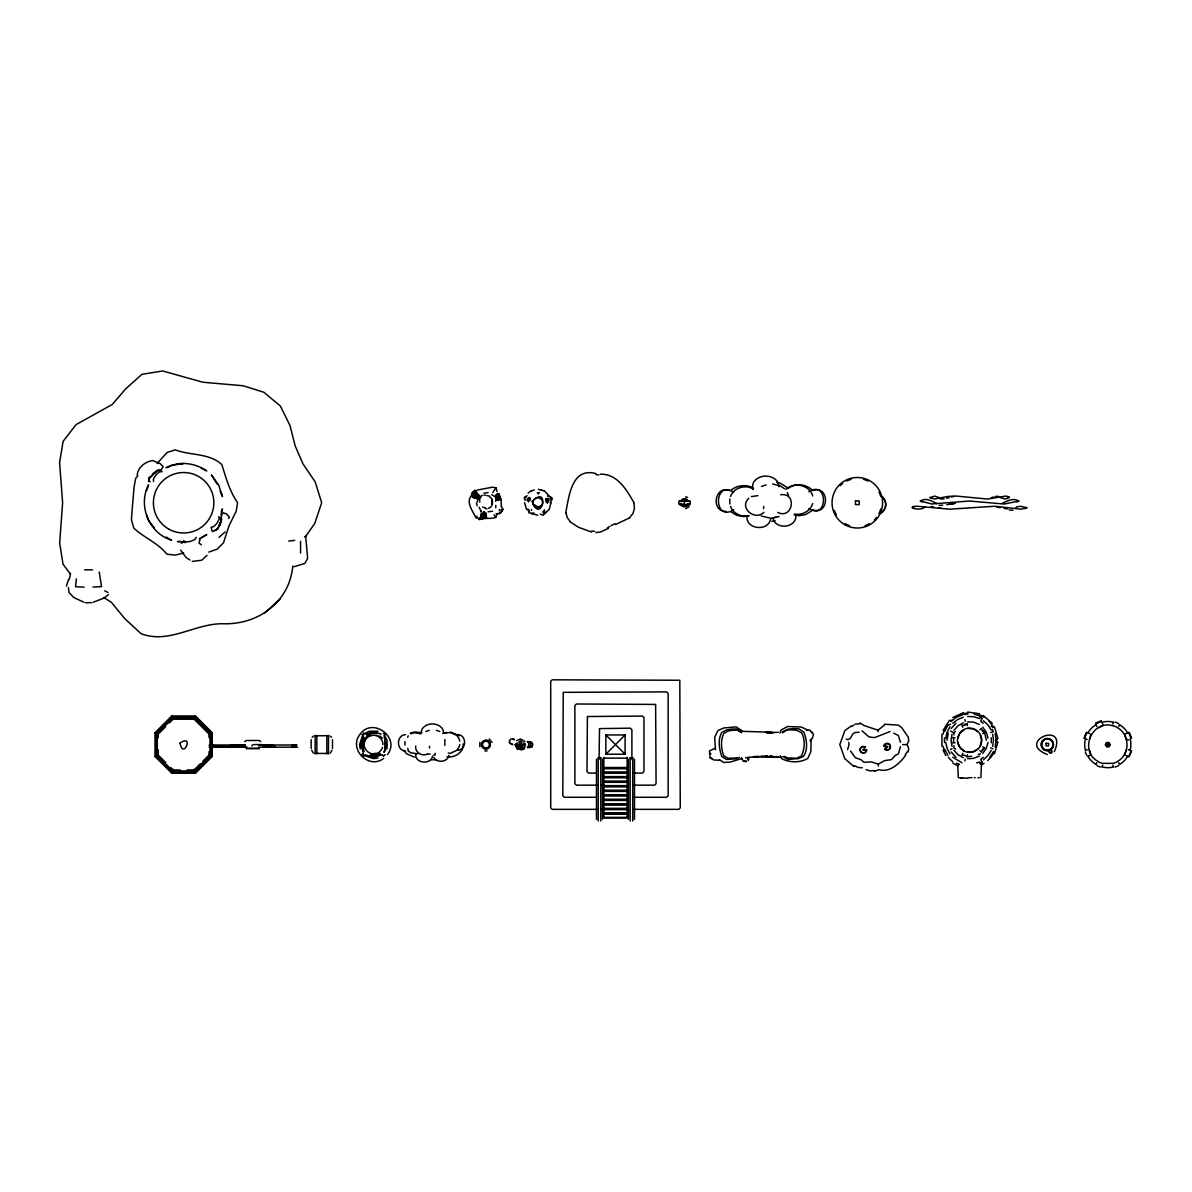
<?xml version="1.0" encoding="UTF-8"?>
<svg xmlns="http://www.w3.org/2000/svg" width="1192" height="1192" viewBox="0 0 1192 1192"><rect width="100%" height="100%" fill="white"/><g stroke="black" fill="none" stroke-linecap="round" stroke-linejoin="round"><path stroke-width="1.5" d="M153.485 481.568L153.485 478.886L156.003 474.863L159.564 471.823L162.082 471.585L159.43 470.318L156.703 470.78L149.179 478.409L148.613 481.449L150.103 481.538M495.783 501.325L495.783 499.239M500.983 499.567L499.046 494.069L497.183 493.533L496.885 494.635M953.928 745.67L953.898 747.816L955.597 749.142M492.087 505.14L492.102 503.233M495.723 507.792L495.783 505.393M516.836 747.444L517.432 749.351L519.608 749.276M517.388 748.338L519.488 745.954L518.386 745.849M944.511 737.982L944.511 742.542M499.329 510.966L499.403 509.446M565.723 512.769C569.061 496.319 571.683 466.832 596.03 473.641M991.282 742.81L991.282 737.714M300.593 553.043L300.533 541.317M501.251 510.876L501.34 509.446L501.981 511.174L499.567 513.707L496.021 513.737M550.972 502.756L549.259 509.401L544.252 514.005M941.933 734.332L941.933 746.192M76.392 578.835L75.543 586.702L84.125 587.135M444.839 745.358L444.839 739.487M496.006 498.822L496.513 495.544L495.425 495.887M501.37 505.825L501.042 499.746L498.658 494.248M528.518 501.907L528.518 497.615L529.963 497.645L529.918 500.491L527.073 500.536M992.698 746.371L993.502 740.262L992.698 734.153M995.201 747.026L996.08 740.262L995.201 733.497M729.847 498.927L729.847 503.993M492.117 503.546L491.894 499.433M967.383 754.774L967.07 756.875L964.715 755.251L961.869 755.177L962.853 753.299M551.747 500.282L552.045 498.345L550.749 496.9M384.822 748.218L384.822 740.947M384.122 752.197L386.536 744.583L384.122 736.969M387.027 748.934L387.027 740.232L385.031 736.313M908.125 751.958L908.721 748.248L907.038 744.583L908.766 740.903L908.274 737.148L901.673 727.582L898.276 725.123L884.464 724.2M946.999 740.262L948.236 732.901M952.05 734.212L951.037 740.262L952.05 746.311M479.84 742.363L479.84 746.803M477.694 494.769L476.949 492.579L475.712 493.041L472.539 496.125L472.255 497.198L474.133 497.571M216.318 530.202L219.641 525.225L221.608 519.563L218.717 526.223L221.086 521.425L221.712 514.348L223.291 512.798L226.599 514.005L229.356 517.268L228.551 518.565M495.991 497.779L497.079 497.451L496.438 499.597M148.613 481.449L149.507 477.158L149.179 478.409L156.822 470.87L158 470.184L152.442 474.52L156.822 470.87L161.084 469.827L163.185 466.638L160.071 463.554L152.71 460.604C145.171 461.647 138.168 467.115 137.169 474.982M69.225 579.565L70.566 573.441M945.792 738.101L947.133 732.082L949.964 726.628M964.879 760.943L965.267 759.2M1048.111 749.977L1049.064 752.271C1052.268 755.594 1053.49 749.544 1049.765 749.44M476.472 495.231L475.712 493.041L473.671 497.585L474.699 498.465L477.843 497.094L476.875 496.289L476.323 498.316L477.173 499.031L479.288 497.481M980.286 745.626L981.567 740.262L980.286 734.898M292.815 566.036C289.358 602.243 258.187 624.906 222.949 623.744C194.862 623.356 169.07 644.38 141.088 633.712L124.653 618.499L111.333 602.258L103.719 597.505M220.982 514.884L222.487 508.895L221.325 511.755M495.738 495.976L496.081 494.591L498.42 495.202L499.597 499.999L497.332 499.418M524.078 743.912L521.083 744.896L521.336 743.912M521.083 744.896L521.336 742.095M747.92 759.87L748.054 757.918M421.148 732.484L422.013 729.191C426.483 722.173 438.269 722.173 442.753 729.191L443.603 732.484M331.972 750.2L330.363 753.001M866.39 750.289L866.182 751.079A3.099 3.099 0 0 1 862.218 752.644A3.099 3.099 0 0 1 860.415 748.785A3.099 3.099 0 0 1 864.17 746.758L865.288 747.012L863.366 749.768L866.718 750.051L862.889 749.977M498.733 495.172L499.046 494.069L499.91 498.703L498.927 497.779M524.465 499.09L524.48 497.422L527.117 495.723M475.921 491.253L472.539 496.125L475.37 491.104M988.019 742.422L986.306 748.308L982.774 753.329M66.439 586.151L68.555 579.461M779.985 733.035L780.998 730.085L787.614 726.509L801.501 727.045L808.116 730.294M449.026 755.221C447.745 762.21 437.121 763.387 433.784 757.382M527.356 747.697L531.96 746.773L532.869 744.583L531.96 742.378L527.356 741.469M770.658 519.027C768.184 531.96 745.179 529.427 747.056 515.823M407.664 737.282L408.23 735.777M432.607 756.086C430.804 765.234 414.458 763.476 415.74 753.806M146.407 490.657L148.583 484.891C137.601 505.483 149.119 533.375 171.484 540.155L166.15 537.056M528.652 509.252L528.965 512.858L532.75 513.603L533.822 512.813M1000.133 497.511L1004.573 498.882L1007.702 498.48L1009.252 496.855L1005.601 496.11L987.423 499.046L956.416 496.081L947.938 496.423L934.23 499.046L930.177 497.511L934.617 496.125L939.058 497.511M862.099 730.89L869.013 736.909L874.585 737.625L890.066 731.56M251.959 746.043L252.376 745.015M472.852 494.01C464.612 501.34 472.494 510.429 475.966 517.656L479.378 518.55L492.37 518.297L495.723 517.403L497.138 513.961M994.456 753.746L997.808 742.363L995.737 740.262L997.585 738.176L995.931 740.262L997.585 742.348L995.737 740.262L997.808 738.161L994.456 726.777M171.782 773.206L195.488 773.206L212.265 756.443L212.265 732.722L195.488 715.96L171.782 715.96L155.005 732.722L155.005 756.443L171.782 773.206L172.125 772.386L195.145 772.386L211.446 756.101L211.446 733.065L195.145 716.779L172.125 716.779L155.839 733.065L155.839 756.101L172.125 772.386M172.736 770.896L157.314 755.49L157.314 733.676L172.736 718.269L194.534 718.269L209.956 733.676L209.956 755.49L194.534 770.896L172.736 770.896L173.406 769.272M194.087 719.357L194.534 718.269M195.145 716.779L195.488 715.96M476.532 491.178L475.131 490.329L473.701 491.089M980.897 777.691L981.463 763.848M1084.005 738.206L1086.463 732.275M1084.735 737.029L1086.15 733.631M1084.422 738.325L1086.836 732.484M1089.533 739.01L1090.933 734.123M1096.312 763.908L1096.804 762.701M1112.836 724.006L1113.328 722.814M1102.242 766.352L1102.734 765.16M1118.766 726.464L1119.258 725.258M1126.038 750.155L1124.637 755.043M1128.735 756.667L1131.148 750.841M1129.107 756.89L1131.566 750.96M957.787 738.31L959.918 733.229L964.09 729.638M730.532 496.468C733.601 487.781 744.985 484.369 752.808 488.735M812.721 503.531C810.441 510.995 802.082 515.57 794.528 514.08M980.539 716.303L981.731 718.195L980.062 717.346M887.116 746.743L883.853 745.864L884.568 744.955A3.099 3.099 0 0 1 888.74 744.091A3.099 3.099 0 0 1 889.843 748.218A3.099 3.099 0 0 1 885.805 749.559C882.154 748.844 892.123 743.54 885.134 749.083M520.04 747.533L520.472 746.594L520.919 747.533M520.472 746.594L518.788 749.261M900.452 746.788L898.366 753.94L895.594 755.177L891.407 759.632L884.702 760.615L878.266 764.072L871.128 761.882L863.947 762.329L861.28 759.84L855.29 757.665L850.522 751.02M943.11 730.309L949.532 720.311L952.468 720.504M545.847 512.277L543.075 515.227L540.185 514.02M362.264 736.313L359.582 744.583L360.267 748.934M363.217 736.999L360.759 744.583L363.173 752.197M364.141 737.684L361.906 744.583L364.141 751.481M384.077 752.152L385.91 748.561M387.445 754.611C400.899 737.341 372.113 716.437 359.85 734.555C348.273 749.217 369.013 769.957 383.675 758.38M944.705 731.203L947.849 725.153L950.56 724.289M219.641 525.225L220.535 523.616L217.331 529.114L212.28 531.587L211.118 527.296L213.696 526.64L217.033 523.243L219.194 519.116L218.881 516.658L220.893 518.684L221.086 521.053M980.807 720.832L982.014 718.746M1105.416 744.583L1106.593 742.527L1108.977 742.527L1110.154 744.583L1108.977 746.639L1106.593 746.639L1105.416 744.583L1110.154 744.583M1106.593 746.639L1108.977 742.527M1109.856 744.583L1108.828 746.371L1106.742 746.371L1105.714 744.583L1106.742 742.78L1108.828 742.78M501.981 511.174L503.024 509.446L501.147 506.093M983.013 750.006L984.413 747.697M481.225 513.976L484.041 514.661L484.697 515.898L481.225 513.976L484.563 512.113L483.982 513.007M486.187 513.603L486.113 515.987L483.222 515.153L483.922 514.02M480.927 512.009L481.434 511.174M496.498 499.12L497.332 496.334L498.45 498.628L498.42 495.202M748.442 760.138L749.008 757.769M991.222 750.438L987.9 755.624L983.37 759.796M989.882 757.278L993.547 751.541M480.823 514.75L480.734 517L485.308 517.805L484.786 516.807L478.916 518.758M486.5 516.091L486.425 517.924L482.075 517.03L482.805 515.927M483.222 515.153L486.247 513.171M518.818 745.641L518.818 746.296A1.863 1.699 0 0 1 520.159 743.838A1.863 1.699 0 0 1 522.32 745.805A1.863 1.699 0 0 1 519.548 746.982M196.248 537.339L194.758 539.574L190.422 541.466L185.773 541.928L183.523 540.676M475.966 517.656L477.023 516.076M492.773 492.505L495.976 487.722L492.356 487.215L477.426 490.031M478.186 499.225L476.502 503.501L477.232 505.736M550.481 503.382L551.568 498.539M905.249 754.7L907.336 751.675M305.361 536.847L314.718 523.512L321.676 502.756L315.209 481.911L303.021 463.956L295.184 445.912L289.969 425.499L280.358 406.025L263.909 392.272L243.228 385.776L202.729 382.215L162.768 370.98L141.908 374.333L125.637 388.92L112.242 404.49L76.079 424.605L63.116 441.338L59.6 462.451L62.61 502.756L59.66 543.03L63.027 564.203L70.417 574.097M679.559 501.102L680.751 500.7M518.773 742.035L520.472 740.798L522.185 742.035M519.608 742.095L519.861 744.896L519.623 743.912M225.139 531.9L218.926 537.368M1054.354 751.601C1068.33 719.596 1014.809 741.767 1047.321 754.521M748.68 498.36C738.742 507.688 755.013 521.381 763.848 512.322M137.81 475.697L135.709 478.32L134.13 486.664L132.059 510.921L131.433 519.712L133.817 528.13C144.172 537.845 157.761 542.762 166.925 554.206L175.343 555.1L183.643 553.013M681.541 504.395L682.346 504.797L681.362 504.395A2.324 1.371 -90 0 1 681.049 503.411M687.605 501.102L686.801 500.7L687.784 501.102M629.436 517.79L632.982 513.469L634.487 508.224L633.772 502.756M524.614 745.402L521.455 745.954L522.558 745.849M524.644 745.924L525.404 744.061L523.601 742.974M157.031 463.494L167.267 452.379L175.269 449.891C190.482 455.657 209.405 452.945 221.816 464.567C226.063 477.932 229.52 490.955 237.58 502.756L236.24 511.085L228.968 525.851L223.56 542.673L217.302 549.08L208.779 552.105M951.156 728.565L955.984 723.186M953.928 730.323L958.025 725.749L963.389 722.784M1049.66 752.614L1050.957 752.018M877.774 730.413L884.717 724.825M491.253 506.555L488.556 508.373M481.136 496.438L479.601 499.165L479.765 502.175M979.913 729.817L981.403 728.312L982.342 730.994L984.607 732.737L986.395 740.262M905.816 755.013C900.109 763.208 889.694 772.997 878.817 769.659L874.585 771.373M304.75 537.1L305.673 536.177L307.64 558.422L304.794 563.443L294.2 566.692M158.253 737.58L158.253 734.063L165.688 726.643M169.413 722.918L173.123 719.208L194.147 719.208L209.017 734.063L209.017 737.58M200.345 763.774L194.147 769.957L187.144 769.957M202.819 761.286L209.017 755.087L209.017 751.586M312.11 737.341L313.302 736.164M362.338 734.808L363.873 733.274M362.1 754.611L363.486 753.225M363.664 756.086L365.005 754.745M384.003 735.762L384.763 735.002M383.422 755.892L385.195 754.611M605.864 754.208L605.864 734.957L625.1 734.957L625.1 754.208L605.864 754.208L614.863 745.194M616.085 743.972L625.1 734.957M1103.256 725.272L1098.815 727.731M479.11 518.46L482.462 517.015M264.088 613.478L280.001 599.114M207.035 555.383L201.671 560.255L192.255 561.402M689.214 506.63L685.623 508.701M809.964 740.917L812.423 738.161L813.466 734.525L809.964 730.115L806.403 730.398M528.13 493.13L530.902 490.895M851.356 725.928L844.875 730.592L839.809 744.583L844.785 758.619L853.844 766.516M108.427 594.614L104.076 598.086L93.334 602.198M953.928 734.853L953.898 732.707L955.597 731.381M244.747 741.648L246.252 740.485L259.215 740.485L260.72 741.648M1117.5 761.405C1130.15 754.611 1130.15 734.555 1117.5 727.746M950.933 721.473L956.356 717.331L962.659 714.708M952.751 723.306L957.638 719.566L963.33 717.197M808.876 491.745C828.321 479.244 828.321 521.068 808.876 508.567M733.706 509.774C713.397 522.781 713.397 479.258 733.706 492.266M980.197 763.491L981.731 762.344L980.062 763.178M1051.299 749.977L1048.528 750.364M851.729 726.569L854.053 724.9M981.135 758.812L983.206 757.337M785.99 489.346C794.096 481.657 809.472 484.906 812.721 495.932M925.037 507.062C921.55 509.774 916.097 509.729 912.342 507.717L912.685 506.54L917.289 506.242L949.726 509.193L994.843 506.242L1021.037 509.193L1026.848 507.717L1020.978 506.332L1016.836 506.734L1015.45 508.373M607.399 527.981L609.991 526.283M181.303 543.284L183.374 541.958L184.849 541.779L185.192 542.777M991.073 726.45L991.759 726.017L992.712 727.716M629.585 517.864L615.579 524.525M217.331 529.114L218.047 528.667L214.635 530.753M978.006 748.785L973.298 751.645L967.8 752.092M201.478 537.771L206.767 534.582L201.403 537.607M788.195 488.318C794.885 483.088 804.809 483.877 811.231 489.167M811.231 511.144L805.628 514.527L799.013 515.704L794.051 514.81M782.31 732.827L787.092 729.996L792.144 729.847L797.076 730.383L801.843 733.005C805.256 740.068 804.794 748.755 801.531 755.788L796.882 758.216L787.525 757.918L784.44 756.399M952.706 717.569L963.508 712.637M731.217 490.031C737.386 485.189 746.684 483.877 753.389 488.348M912.342 507.717L914.055 506.734M1025.135 508.686L1026.848 507.717M608.293 528.428L600.41 532.049L595.97 532.556M167.446 467.577C179.53 460.47 195.562 463.211 206.752 470.929L201.269 468.143M922.146 502.011L920.373 501.027C926.482 497.168 931.757 501.37 936.957 503.62M1017.044 502.011L1018.817 501.027C1013.17 497.526 1007.389 500.908 1002.278 503.322M478.826 497.153L476.323 498.316M479.72 496.677L478.469 497.526L477.605 496.811L479.258 496.349M516.508 740.619L520.472 738.966L524.957 741.588M980.167 763.133L982.193 762.075M680.274 504.797L679.485 504.395A2.324 2.22 -90 0 1 679.41 501.102L680.274 500.7M688.872 504.797L689.661 504.395A2.324 2.22 -90 0 0 689.736 501.102L688.395 500.7M365.378 733.199L369.296 731.203L377.998 731.203M366.078 734.153L373.647 731.694L381.231 734.153M366.749 735.077L370.012 733.408L377.283 733.408M370.369 734.481C364.961 736.254 361.802 742.452 363.545 747.861M370.652 735.345C365.884 736.909 362.979 742.243 364.26 747.101M379.89 753.18L376.925 754.685L370.369 754.685M380.546 754.089L377.283 755.758L370.012 755.758M381.231 755.013L373.647 757.471L366.078 755.013M982.715 733.676L984.607 732.737M982.268 763.312L980.45 764.042M684.461 501.102L685.281 500.7L683.88 500.7L684.685 501.102L683.88 504.797L685.281 504.797L684.461 504.395M782.28 731.948L787.748 729.236L793.276 728.595L798.953 728.833L803.989 732.246C806.656 739.874 808.31 749.247 803.512 756.354L798.327 758.619L787.912 759.438L782.876 756.548M199.213 538.769L200.42 538.173L198.99 543.12L201.359 544.818M950.486 749.47L952.095 748.695M611.347 525.493L614.968 523.765M529.024 741.811L527.564 742.378L529.755 741.469M483.833 493.235L488.109 492.549M739.338 757.367L736.045 758.797L726.42 759.468L721.816 756.518C719.178 748.919 717.644 739.874 721.711 732.514L726.509 729.966L731.352 729.132L736.507 728.982L740.083 731.352M481.866 515.123L484.518 513.976L483.371 511.919M741.841 758.514L729.966 762.15L723.663 762.448L719.387 759.617M165.807 467.741L171.484 465.342L183.643 463.479M473.999 496.245L477.098 494.948L476.532 497.213L478.812 496.587M550.346 499.046L552.045 498.345M155.005 756.443L155.839 756.101M157.314 755.49L158.253 755.087L165.688 762.522M209.017 734.063L209.956 733.676M211.446 733.065L212.265 732.722M371.129 735.196C365.914 736.552 362.711 742.467 364.409 747.578M378.505 753.001L371.129 753.97M530.5 747.354L531.96 746.773M961.169 778.272L962.555 777.691M1095.478 723.261L1101.408 720.802M1096.834 722.948L1100.231 721.533M1095.686 723.633L1101.527 721.22M1086.016 750.126L1087.208 749.634M1125.904 733.601L1127.111 733.11M1088.46 756.056L1089.667 755.564M1113.581 763.372L1116.964 761.956M1115.131 767.097L1118.513 765.696M979.392 756.026L973.73 758.35L967.606 758.708M681.362 501.102L682.346 500.7A3.025 3.025 0 0 0 681.794 501.594M746.654 761.569L743.495 761.435M715.513 748.114L709.463 750.915L710.134 757.769L713.755 759.96L719.476 760.302M779.106 516.553L770.941 518.297L761.226 515.987M990.671 732.588L992.951 731.769M847.572 749.604L849.091 744.583L848.674 742.378M425.872 731.501L429.239 730.309M761.479 486.455L766.083 484.876M976.68 762.88L979.615 761.956M410.927 733.765L414.235 732.752L421.014 733.765M496.885 500.312L498.167 499.925L498.077 496.587M427.436 754.029C422.043 756.816 414.622 752.226 415.74 745.968M443.111 733.333L451.425 732.365L459.233 735.777M450.159 753.389L456.551 750.438L458.652 747.712A10.132 10.057 -90 0 0 459.74 744.523M751.407 496.572L757.933 495.648M991.357 497.63L993.636 496.975M480.734 517L484.697 515.898M410.227 733.154L414.563 731.933L421.983 732.752M442.813 733.527L447.015 732.365M486.425 517.924L479.393 519.608M746.445 761.167L743.704 761.018M517.358 742.974L515.54 744.061L516.3 745.924M516.881 743.912L519.861 744.896M946.612 498.286L949.1 497.63M482.075 517.03L486.113 515.987M479.467 519.31L485.308 517.805M499.254 512.933L500.893 512.53M995.35 496.423L998.583 496.349M964.477 724.498L967.099 723.872M859.045 732.275L855.066 732.454L852.98 733.78L850.462 738.161L848.034 739.74L846.201 739.07M457.862 750.2C466.817 749.947 466.817 734.898 457.862 734.644M405.608 734.644C396.102 734.883 396.102 750.826 405.608 751.064M978.349 754.342L980.45 753.88M951.544 496.975L954.032 496.423M812.482 490.582C829.796 484.175 829.796 516.151 812.482 509.729M548.946 501.847L545.802 501.847M526.477 497.049L524.48 497.422L525.106 500.506M771.805 521.321L775.113 520.71M963.926 714.574L967.8 714.023M748.814 515.674L743.733 516.568L736.969 515.391L731.217 512.009M483.997 495.321L485.427 495.067M949.488 504.29L953.257 503.65L946.731 504.693M955.105 742.646L953.019 742.988L953.823 740.262L953.019 737.535L955.105 737.878M766.754 732.618L773.504 732.588M1018.817 501.027L1004.215 504.037L969.588 501.027L931.757 503.963L920.373 501.027M376.657 753.821L370.652 753.821M377.998 757.963L373.647 758.648L365.378 755.966M951.007 504.052L955.477 503.382M774.04 517.581L776.141 517.283M433.784 755.102L435.244 754.894L435.244 753.269M448.252 753.061L449.026 752.942M492.624 511.249L488.079 511.785M549.02 498.628L545.742 498.658L545.623 500.282L549.125 500.282M531.423 513.529L532.75 513.603M1112.821 763.357L1102.749 763.357M749.053 515.629C741.752 517.477 733.11 513.737 730.532 506.436M944.153 498.792L940.175 499.031M288.747 541.093L294.662 540.393M768.11 732.558L778.316 732.335M772.192 757.367L765.607 756.19L772.192 757.367L778.287 756.711L761.032 756.384M745.536 757.948C749.649 756.056 787.316 756.577 753.418 756.697L758.052 756.369M736.775 757.918L728.029 758.321L723.738 755.773C721.056 748.74 720.445 740.381 723.812 733.497L728.088 731.039L732.469 730.279L737.148 730.1L741.648 732.812M513.961 739.174L510.951 738.966L509.476 740.575L509.58 742.765L512.605 744.747M511.189 744.225L512.62 744.136M967.099 756.652L971.674 756.279M874.585 770.583L870.249 770.911L866.092 769.689M479.065 519.34L480.212 519.25M180.558 541.377L177.489 541.585L183.643 542.017M939.072 505.408L942.723 505.185M855.23 724.08L859.819 723.827M93.006 587.015L101.529 586.658L99.219 572.056M85.451 602.765L91.799 602.63M537.22 492.832L539.618 492.832M780.641 494.769C797.448 492.222 792.829 519.876 777.706 512.426M526.968 499.09L530.082 499.09M682.346 500.7L681.541 501.102M679.41 501.102L689.736 501.102L688.872 500.7M679.41 504.395L689.736 504.395L688.395 504.797M680.751 504.797L679.559 504.395M502.055 509.446L503.024 509.446M314.911 735.732L328.739 735.732M1128.586 740.053L1126.038 739.01L1124.637 734.123M253.389 744.583L261.584 744.583M902.657 744.583L906.605 744.583M209.613 745.015L245.388 745M258.724 745L296.987 745.015M209.107 745.194L213.562 745.194M230.786 745.194L245.12 745.194M262.881 745.194L273.326 745.194M291.906 745.194L293.396 745.194M294.215 745.194L296.361 745.194M213.606 745.834L240.918 745.834M273.609 745.834L275.173 745.834L273.609 746.356M213.606 746.356L240.918 746.356M263.119 746.356L264.058 745.834M209.107 746.997L213.562 746.997M230.786 746.997L246.923 746.997M262.881 746.997L273.326 746.997M291.906 746.997L293.396 746.997M294.215 746.997L296.361 746.997M209.613 747.175L246.297 747.175M258.47 747.175L297.687 747.175M247.549 748.248L257.919 748.248M246.044 748.68L259.424 748.68M484.801 750.96L487.051 750.96M314.911 753.433L328.739 753.433M417.707 753.821L410.927 752.808L408.081 750.871M447.015 756.801C454.688 758.038 463.882 752.361 463.122 743.942M598.205 758.023L600.798 758.023M603.822 758.142L627.141 758.142M630.166 758.023L632.758 758.023M430.58 759.766L435.914 759.766M603.822 767.514L627.141 767.514M603.822 768.125L627.141 768.125M603.822 768.721L627.141 768.721M180.126 769.957L173.123 769.957L170.65 767.484M603.822 772.043L627.141 772.043M603.822 772.654L627.141 772.654M595.94 773.087L588.49 773.087L586.986 771.567L587.418 716.526L642.473 716.079L643.978 717.599L643.978 771.567L642.473 773.087L633.161 773.087M603.822 773.25L627.141 773.25M603.822 776.588L627.141 776.588M603.822 777.184L627.141 777.184M603.822 777.795L627.141 777.795M968.366 777.691L971.852 777.691M974.207 777.691L975.116 777.691M977.857 777.691L979.303 777.691M967.666 778.272L958.293 777.691L957.712 763.848M603.822 781.118L627.141 781.118M603.822 781.714L627.141 781.714M603.822 782.324L627.141 782.324M596.864 785.17L576.407 785.17L574.887 783.666L574.887 705.5L576.407 703.995L655.63 704.427L656.077 783.666L654.557 785.17L634.099 785.17M600.589 785.17L604.314 785.17M603.822 785.647L627.141 785.647M603.822 786.258L627.141 786.258M603.822 786.854L627.141 786.854M603.822 790.192L627.141 790.192M603.822 790.788L627.141 790.788M603.822 791.399L627.141 791.399M603.822 794.721L627.141 794.721M603.822 795.317L627.141 795.317M603.822 795.928L627.141 795.928M595.94 797.269L564.308 797.269L562.803 795.749L563.235 692.343L666.656 691.896L668.161 693.401L668.161 795.749L666.656 797.269L633.161 797.269M603.822 799.251L627.141 799.251M603.822 799.862L627.141 799.862M603.822 800.458L627.141 800.458M603.822 803.781L627.141 803.781M603.822 804.391L627.141 804.391M603.822 805.002L627.141 805.002M603.822 808.325L627.141 808.325M603.822 808.921L627.141 808.921M596.879 809.353L552.209 809.353L550.704 807.848L550.704 681.317L552.209 679.812L679.812 680.245L680.26 807.848L678.74 809.353L634.084 809.353M600.589 809.353L628.512 809.353M603.822 809.532L627.141 809.532M603.822 812.855L627.141 812.855M603.822 813.466L627.141 813.466M603.822 814.062L627.141 814.062M603.822 817.384L627.141 817.384M84.647 569.836L92.603 569.851M771.194 757.188L781.55 757.293M538.367 489.301L541.079 490.121M967.651 712.041L979.407 713.725M740.59 731.277L771.194 732.231L770.226 732.067M967.591 716.452L973.745 716.72L979.615 718.567M967.606 721.816L973.73 722.173L979.392 724.513M967.8 728.431L973.298 728.878L978.006 731.754M862.263 767.782L858.017 767.424L854.336 765.651M518.818 746.296L516.345 745.402M177.489 463.897L182.093 464.329M428.062 753.925L430.238 754.134M1009.132 509.878L1013.081 510.28M486.813 495.529L489.48 496.14M772.625 483.937L780.656 486.068L784.694 488.809M600.351 474.163C617.232 473.686 626.769 489.942 633.95 502.756M591.753 531.006L594.614 531.349M596.104 474.669L598.891 474.997M1112.821 725.809C1091.947 719.208 1078.641 751.318 1098.07 761.405M1003.962 508.373L1007.523 508.895M710.164 753.508L711.013 753.642M938.536 507.926L941.278 508.373M996.706 507.062L1000.341 507.717M776.767 482.492L780.075 483.103L787.078 487.409M537.756 515.287L531.602 513.394M931.235 506.54L933.813 507.062M729.996 490.612C715.021 484.459 710.045 511.264 726.032 511.383M884.226 745.7L887.608 746.609M485.353 508.462L486.992 508.924M414.563 757.218L406.517 753.687L403.879 750.409M591.53 532.034L578.612 527.326L570.163 521.872M450.159 732.32L456.551 735.27L458.652 737.997A10.132 10.057 -90 0 1 459.74 741.186M482.641 507.017L485.427 507.881M974.192 714.187L980.703 716.228M83.932 602.273L73.77 597.505L69.047 592.618L68.421 587.567M522.17 749.261L520.472 747.399M521.351 749.276L523.526 749.351L524.107 747.444M436.376 730.309L439.759 731.501M685.623 496.796L687.605 497.511M990.671 747.935L992.951 748.77M527.564 746.773L529.755 747.697M550.51 497.138L547.366 495.902M710.134 757.769L712.384 758.678M491.774 494.74L495.5 496.975M1115.131 722.069L1118.513 723.47M1113.581 725.794L1116.964 727.209M1088.46 733.11L1089.667 733.601M1128.362 749.634L1129.554 750.126M1086.016 739.04L1087.208 739.532M1125.904 755.564L1127.111 756.056M471.913 493.205L471.66 495.991M1098.607 761.956L1101.989 763.372M1097.057 765.696L1100.439 767.097M155.005 732.722L155.839 733.065M157.314 733.676L158.253 734.063M209.017 755.087L209.956 755.49M211.446 756.101L212.265 756.443M961.899 762.746L952.751 757.218M956.356 763.193L959.5 764.504M950.486 731.068L953.898 732.707M982.715 746.848L984.607 747.801L982.342 749.53L981.403 752.212L979.913 750.707M104.702 590.83L108.099 592.558M376.657 735.345L381.514 738.876M517.477 749.068L514.855 744.583M189.93 560.017L186.086 557.513L180.662 550.153M963.389 757.754L958.025 754.774L953.928 750.2M952.706 762.954L957.846 765.994M859.894 722.948L864.17 725.585L877.64 730.07L878.251 731.724M741.826 730.651L736.194 726.911L724.08 727.91L717.957 730.487L714.664 737.148L715.483 749.783M811.067 731.664L812.661 732.737M893.672 733.214L898.291 735.404L900.526 742.363M983.221 715.468L992.191 723.246M981.135 721.726L983.206 723.186M1007.717 496.528L1009.013 497.511M930.177 497.511L931.473 498.48M378.505 736.164L380.516 737.714M521.455 745.954L523.556 748.338M154.304 527.743L148.598 520.606L146.527 514.81M544.535 491L549.333 496.066M479.244 495.246L478.275 494.427L475.325 495.768L476.353 496.632M489.167 738.966L492.013 742.363M964.09 750.9L959.918 747.295L957.787 742.214M514.169 739.86L513.126 738.876M983.37 720.728L987.9 724.9L991.222 730.085M498.45 498.628L496.513 495.544M605.864 734.957L614.863 743.972M616.085 745.194L625.1 754.208M383.422 733.274L384.956 734.808M379.89 735.986L382.245 738.34M363.62 733.035L364.827 734.227M362.1 734.555L363.486 735.941M382.289 754.745L383.63 756.086M362.338 754.357L363.873 755.892M330.363 736.164L331.54 737.341M313.302 753.001L311.678 750.2M951.156 751.958L955.984 757.337M526.968 508.969L529.039 511.457M534.24 504.767L537.756 506.838A4.008 4.008 0 0 0 540.736 505.721M518.669 748.934L521.53 749.872L524.45 748.546L524.838 746.386M687.605 504.395L686.801 504.797L687.784 504.395A2.324 1.371 -90 0 0 688.112 503.411M570.312 521.768L567.303 517.641L565.887 512.724M982.774 727.195L986.306 732.216L988.019 738.101M493.995 514.81L495.723 517.403M484.175 511.785L485.665 514.065M983.013 730.517L984.413 732.827M1106.593 742.527L1108.977 746.639M980.807 759.691L982.014 761.777M481.21 511.562L479.124 507.27M742.825 760.615L742.124 758.857M962.853 727.224L961.869 725.347L964.715 725.272L967.07 723.648L967.383 725.749M949.964 753.91L947.133 748.442L945.792 742.437M944.705 749.321L947.849 755.37M943.11 750.23L945.792 755.564M526.521 509.237L524.525 502.756M217.048 484.012L211.446 474.938L218.628 484.921L222.487 496.602L220.103 490.895M497.079 497.451L498.167 499.925M780.298 755.803L781.505 758.544C789.462 762.835 799.847 762.969 807.759 758.499L810.828 751.705L811.186 739.144M787.346 492.609L788.523 495.336M992.385 729.534L993.264 731.65M1129.107 732.275L1131.566 738.206M1129.42 733.631L1130.836 737.029M1128.735 732.484L1131.148 738.325M1102.242 722.814L1102.734 724.006M1118.766 762.701L1119.258 763.908M1096.312 725.258L1096.804 726.464M1112.836 765.16L1113.328 766.352M1089.533 750.155L1090.933 755.043M1085.271 751.928L1086.672 755.311M171.782 715.96L172.125 716.779M172.736 718.269L173.183 719.357M193.864 769.272L194.534 770.896M195.145 772.386L195.488 773.206M407.664 748.427L408.23 749.932M772.952 517.745C775.187 530.693 797.776 527.981 795.705 514.527M495.976 487.722L497.109 491.566M779.151 486.768L778.138 482.641C772.982 473.909 758.544 473.909 753.389 482.641L752.375 486.768L753.061 489.525M964.879 719.581L965.267 721.324M741.588 757.859L741.752 758.917M878.266 764.072L878.444 765.979M544.431 509.774L544.401 512.456L543.075 512.605L543.075 511.13M472.226 495.738L472.494 491.909L475.131 491.477L475.131 490.329M509.535 741.32L509.58 742.765M634.487 759.259L634.487 819.291M632.758 757.531L632.758 821.02M631.894 759.483L631.894 729.683L630.374 728.178L599.516 728.61L599.069 759.483M630.166 757.531L630.166 821.02M628.437 759.259L628.437 819.291M627.141 757.531L627.141 817.995L603.822 817.995L603.822 757.531M602.526 759.259L602.526 819.291M600.798 757.531L600.798 821.02M598.205 757.531L598.205 821.02M596.477 759.259L596.477 819.291M547.366 498.435L547.366 503.337M538.367 492.832L538.367 493.98M531.423 509.505L531.423 510.399M429.507 746.311L429.507 748.04M332.493 739.666L332.493 748.502M328.5 735.375L328.5 753.791M326.817 735.375L326.817 753.791M316.834 735.375L316.834 753.791M315.15 735.375L315.15 753.791M311.157 739.666L311.157 748.502M158.253 749.842L158.253 755.087M880.739 495.678A10.147 10.147 0 0 1 879.547 513.856M885.254 501.892A9.938 9.938 0 0 1 885.254 507.047M884.851 508.284A9.938 9.938 0 0 1 882.691 511.502M881.722 512.351A9.938 9.938 0 0 1 879.472 513.648M880.635 495.872A9.938 9.938 0 0 1 884.851 500.67M880.679 509.014A24.183 24.183 0 0 1 878.996 513.454M876.507 517.477A24.183 24.183 0 0 1 874.421 519.846M869.4 523.69A24.183 24.183 0 0 1 865.079 525.657M849.553 525.657A24.183 24.183 0 0 1 845.217 523.69M836.367 514.84A24.183 24.183 0 0 1 834.415 510.519M840.211 485.651A24.183 24.183 0 0 1 842.595 483.565M846.618 481.061A24.183 24.183 0 0 1 851.058 479.393M863.574 479.393A24.183 24.183 0 0 1 868.014 481.061M878.996 492.043A24.183 24.183 0 0 1 880.679 496.483M763.848 506.451A9.909 7.584 -90 0 1 763.446 508.701M688.365 504.32A4.098 4.098 0 0 1 680.781 504.32M680.781 501.176A4.098 4.098 0 0 1 688.365 501.176M687.844 504.097A3.546 3.546 0 0 1 681.303 504.097M681.303 501.4A3.546 3.546 0 0 1 687.844 501.4M686.711 504.887A3.025 3.025 0 0 1 685.728 505.542M684.581 499.731A3.025 3.025 0 0 1 685.728 499.955M535.849 507.33A4.962 4.962 0 0 1 534.24 499.239A4.962 4.962 0 0 1 542.33 500.849A4.962 4.962 0 0 1 537.756 507.717M541.183 489.912A12.203 12.203 0 0 1 544.342 491.327M531.17 491.342A13.037 13.037 0 0 1 534.314 489.927M489.554 496.721A5.96 5.96 0 0 1 491.73 504.872M479.154 498.316A8.418 8.418 0 0 1 482.238 495.246M1130.105 738.608A23.11 23.11 0 0 1 1130.105 750.558M1127.796 756.13A23.11 23.11 0 0 1 1119.333 764.593M1113.76 766.903A23.11 23.11 0 0 1 1101.81 766.903M1096.238 764.593A23.11 23.11 0 0 1 1087.774 756.13M1085.465 750.558A23.11 23.11 0 0 1 1085.465 738.608M1087.774 733.035A23.11 23.11 0 0 1 1096.238 724.572M1101.81 722.263A23.11 23.11 0 0 1 1113.76 722.263M1119.333 724.572A23.11 23.11 0 0 1 1127.796 733.035M1045.593 739.249A5.617 5.617 0 0 1 1052.67 742.854A5.617 5.617 0 0 1 1049.064 749.917M1047.321 750.2A5.617 5.617 0 0 1 1044.028 740.038M993.413 753.418A27.207 27.207 0 0 1 987.721 760.556M984.071 763.297A27.207 27.207 0 0 1 981.403 764.772M952.632 761.539A27.207 27.207 0 0 1 948.325 757.233M944.466 750.677A27.207 27.207 0 0 1 943.066 746.311M943.066 734.212A27.207 27.207 0 0 1 944.466 729.847M963.538 713.74A27.207 27.207 0 0 1 968.068 713.099M978.587 714.589A27.207 27.207 0 0 1 984.071 717.226M988.838 721.026A27.207 27.207 0 0 1 993.413 727.105M883.853 745.864A3.367 3.367 0 0 1 888.532 743.689A3.367 3.367 0 0 1 889.873 748.68A3.367 3.367 0 0 1 884.732 749.127M866.718 750.051A3.367 3.367 0 0 1 862.486 753.016A3.367 3.367 0 0 1 860.311 748.338A3.367 3.367 0 0 1 865.288 747.012M405.012 744.955A10.475 10.385 -90 0 1 405.012 741.618M382.483 747.458A9.283 9.283 0 0 1 379.101 752.092M370.786 753.418A9.283 9.283 0 0 1 364.812 747.458M370.786 735.747A9.283 9.283 0 0 1 376.523 735.747M381.157 739.129A9.283 9.283 0 0 1 382.93 744.583M532.183 501.251C540.974 526 550.734 483.445 532.183 501.251M180.052 743.093C183.106 760.422 194.475 733.005 180.052 743.093M528.622 743.659L528.622 745.939L530.902 745.939L530.902 743.659L528.622 743.659M855.454 500.893L855.454 504.603L859.179 504.603L859.179 500.893L855.454 500.893M1046.069 743.316L1046.069 745.849L1048.588 745.849L1048.588 743.316L1046.069 743.316M776.692 757.188L770.3 756.22L776.692 757.188M765.622 732.29L772.088 733.11L765.622 732.29M844.681 524.629A25.255 25.255 0 0 0 882.572 502.756A25.255 25.255 0 0 0 844.681 480.868A25.255 25.255 0 0 0 844.681 524.629M168.519 528.935A30.232 30.232 0 0 0 213.86 502.756A30.232 30.232 0 0 0 168.519 476.577A30.232 30.232 0 0 0 168.519 528.935M1044.207 749.977A6.228 6.228 0 0 0 1053.549 744.583A6.228 6.228 0 0 0 1044.207 739.189A6.228 6.228 0 0 0 1044.207 749.977M1044.341 749.738A5.96 5.96 0 0 0 1053.281 744.583A5.96 5.96 0 0 0 1044.341 739.427A5.96 5.96 0 0 0 1044.341 749.738M963.523 750.781A12.144 12.144 0 0 0 981.746 740.262A12.144 12.144 0 0 0 963.523 729.742A12.144 12.144 0 0 0 963.523 750.781M484.205 747.548A3.427 3.427 0 0 0 489.361 744.583A3.427 3.427 0 0 0 484.205 741.603A3.427 3.427 0 0 0 484.205 747.548M483.892 748.099A4.053 4.053 0 0 0 489.987 744.583A4.053 4.053 0 0 0 483.892 741.066A4.053 4.053 0 0 0 483.892 748.099M483.684 748.472A4.485 4.485 0 0 0 490.419 744.583A4.485 4.485 0 0 0 483.684 740.694A4.485 4.485 0 0 0 483.684 748.472"/></g></svg>
